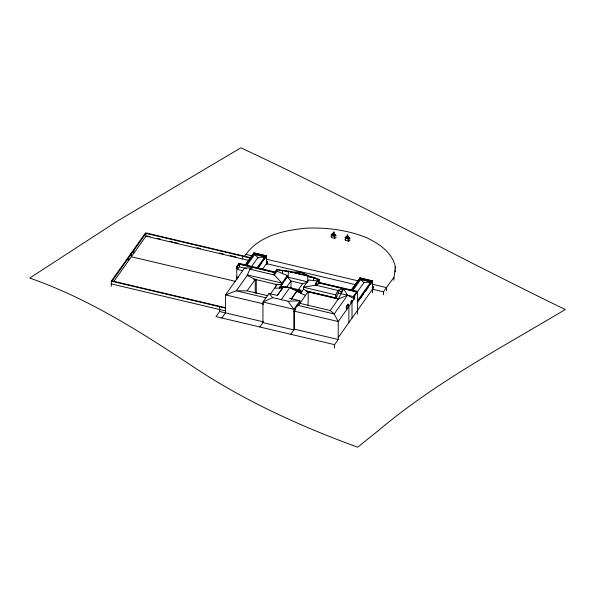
<?xml version="1.0" encoding="UTF-8"?>
<svg xmlns="http://www.w3.org/2000/svg" width="595" height="595" viewBox="0 0 595 595"><rect width="100%" height="100%" fill="white"/><g stroke="black" fill="none" stroke-linecap="round" stroke-linejoin="round"><path stroke-width="0.89" d="M275.968 286.158L275.968 284.336M393.771 280.252L395.303 266.612C392.06 252.087 378.903 243.623 366.356 237.576C347.272 229.96 326.692 227.327 306.239 228.175C283.532 230.347 257.657 235.955 244.456 256.49M347.108 236.669C346.997 235.977 347.272 233.448 347.621 235.375M333.17 232.742C333.252 239.874 335.632 228.116 333.2 233.099M347.911 235.293L347.77 236.661A0.833 0.588 45.3 0 1 347.815 236.922C348.685 238.409 346.379 237.539 347.071 236.676M290.762 334.293L294.399 329.169L294.399 311.17L297.173 305.205L299.947 303.346L330.21 310.501L334.212 313.959L338.22 321.531L338.22 339.529L334.583 344.654L334.583 348.135M262.938 304.603L263.466 303.859L225.498 294.882L236.297 290.814L247.178 275.478L249.863 269.185L252.54 267.326L252.54 267.914L244.515 268.07L225.498 294.882L225.498 312.881L221.861 318.005M337.045 296.221L335.729 298.08L335.729 294.882L337.923 290.42L343.672 288.865L347.525 295.194L354.3 298.854L354.3 296.035L357.595 291.394L319.084 282.566L356.769 291.788L354.613 295.432M308.054 305.592L308.284 291.468L335.729 297.954M335.491 298.407L338.265 293.038L338.265 290.152L341.091 291.877L341.091 293.707L338.317 299.077L308.054 291.922M338.265 293.038L341.091 293.707L343.672 288.865L341.091 291.877M111.295 286.396L111.295 281.145L145.559 232.831L250.54 257.65M251.105 258.23L145.954 233.374L112.239 280.922L225.773 307.756L225.498 308.143L111.295 281.145M128.051 260.283L129.1 258.803M113.831 281.435L145.954 236.133L145.954 233.374M236.773 279.806L236.773 266.478L239.019 263.317L275.24 272.16M237.427 269.498L237.427 266.634L239.309 263.979L239.309 266.843L237.427 269.498L242.626 270.732M245.4 264.857L253.909 252.86L266.486 255.835L266.486 264.18L267.133 264.329M245.549 264.946L254.013 253.009L266.225 255.895L266.225 256.609L254.013 253.723L246.077 264.916M246.732 265.638L254.608 254.534L264.827 256.951L256.951 268.055M219.644 306.76L219.644 311.497L216.007 316.622L334.583 344.654M251.566 266.515L257.94 257.523L264.827 256.951L263.102 257.271M257.761 267.832L266.225 255.895M257.628 268.323L266.486 255.835M258.818 267.058L261.465 263.325M263.585 260.342L265.697 257.36M266.24 297.894L236.297 290.814L247.104 290.851L255.21 279.427L247.178 275.478M266.486 263.399L267.579 261.859L266.828 261.688L266.828 262.462M262.313 269.505L266.486 263.63L355.408 284.655M266.85 263.667L267.579 261.859M274.131 274.927L274.131 273.403L277.002 269.349L282.67 270.695L282.67 270.234L288.374 271.58L288.374 271.164L307.89 275.775L307.697 276.467L314.852 278.11M276.995 271.186L287.311 275.545L287.311 277.032L280.587 286.507L279.419 287.259L279.419 288.099L281.948 284.536L281.948 283.101L274.317 274.964L274.317 273.447L276.995 269.661L276.995 271.186L274.317 274.964L249.863 269.185M282.476 273.626L282.67 270.234M282.67 270.695L276.809 269.624M291.372 299.263L296.942 290.881L289.869 287.504L282.781 287.534L277.203 295.388L269.022 293.454L262.938 302.022L262.938 322.602L293.87 329.913L293.87 309.333L299.954 300.772L289.601 298.318M270.532 293.885L277.114 284.611L281.948 284.536L277.114 284.611L253.425 279.003M288.181 277.575L288.374 271.164M288.374 271.58L282.476 270.502M287.311 275.545L281.948 283.101L247.178 274.883M290.472 272.302L290.739 271.922L285.035 270.576L285.035 271.164M277.709 295.194L279.226 293.052M280.245 291.624L282.268 288.768M259.829 326.982L263.466 321.858L219.644 311.497M299.084 274.243L300.668 272.012L310.419 276.831L300.505 272.235L292.517 272.406M281.249 299.649L289.869 287.504M331.787 237.435L331.653 235.523L332.761 233.954L335.498 234.601L334.383 236.17L334.383 238.275L332.33 237.792M291.372 298.742L296.95 290.881M334.383 238.275L334.524 235.977A1.101 0.64 0 0 0 335.959 235.627A1.101 0.64 0 0 0 335.357 234.794M307.697 282.194L307.89 275.775M307.719 282.298L302.565 283.733L298.385 289.639L301.858 291.535L300.691 292.286L296.942 291.401L305.525 295.484M309.988 276.965L310.255 276.578L315.789 277.887L315.789 278.475M317.678 280.929L308.582 280.022L303.45 287.251L303.45 289.289L300.691 293.186L300.691 292.286M307.89 276.199L313.602 277.545L313.416 280.907M313.602 277.545L313.416 278.274L318.898 279.568L318.898 283.012L317.916 284.388M345.569 238.35L346.684 236.78L349.414 237.427L348.306 238.997L348.306 241.101L345.569 240.454L345.569 238.35L348.306 238.997M293.87 311.914L295.321 309.869M299.025 304.647L308.284 291.468M345.569 240.454L345.71 238.156A1.101 0.64 0 0 1 345.107 237.323A1.101 0.64 0 0 1 346.543 236.974M337.923 290.42L315.655 285.154L315.655 283.629L318.593 279.494M313.602 278.006L319.084 279.3L315.655 283.629M316.637 283.778L315.655 285.154L303.45 287.251L335.729 294.882M348.306 241.101L348.439 238.803A1.101 0.64 0 0 0 349.882 238.454A1.101 0.64 0 0 0 349.28 237.621M330.21 310.501L338.548 298.742L305.867 291.022M351.4 289.914L359.908 277.917L372.485 280.892L372.485 292.874M351.548 290.003L360.02 278.066L372.232 280.952L370.112 284.655M352.084 289.973L360.02 278.78L360.02 278.066M352.731 290.695L360.607 279.591L370.826 282.008L357.179 301.249M348.477 304.261L346.937 306.432L346.937 309.244L346.342 309.103L346.342 306.291L347.882 304.119L348.477 304.261L348.477 307.072M354.3 298.854L353.839 298.742L353.839 295.923L356.769 291.788M357.037 292.324L363.947 282.58L370.826 282.008L369.108 282.335M352.002 300.416L350.998 303.011L350.998 301.323L352.002 300.416L352.002 318.124M372.232 280.952L357.424 302.126M372.485 280.892L357.416 301.844L357.416 302.565M360.585 298.088L363.233 294.354M365.352 291.372L368 287.638M372.485 288.463L373.578 286.924L372.879 286.983M338.22 337.551L373.578 287.697L373.578 286.924M383.448 294.837L383.448 291.825L393.771 277.493M279.419 288.099L280.587 286.507L286.783 286.894L290.97 280.996L302.565 283.733M272.681 297.626L262.945 302.022L293.87 309.333L288.047 301.256L272.681 297.626L269.022 293.454M338.317 299.077L347.525 295.194L353.839 296.689L354.181 296.198M225.498 294.882L227.297 294.547M288.047 301.256L299.954 300.772L299.947 303.346M290.903 272.22L300.668 272.012M274.592 288.173L281.941 288.062M341.091 293.707L347.525 295.194L334.212 313.959L297.173 305.205L297.173 306.574M331.653 235.523L334.383 236.17M372.485 281.606L359.908 278.639L359.908 277.917M360.02 278.78L372.232 281.673M245.958 254.363L252.265 255.85M266.679 259.256L358.547 280.974M372.054 284.172L386.467 287.578L386.467 290.583M147.359 236.022L150.066 236.654M157.281 238.364L159.988 239.004M169.902 241.347L172.61 241.987M174.417 242.41L178.024 243.266M196.96 247.743L200.567 248.598M219.503 253.068L223.11 253.924M230.325 255.627L235.732 256.906M372.485 289.237L383.448 291.825M145.954 236.133L249.417 260.595M288.181 271.432L307.697 276.043M286.269 271.313L287.95 271.707M238.655 263.823L275.024 272.421M239.309 264.195L275.009 272.636M356.769 291.959L318.898 283.012L315.967 285.228L316.005 283.146M238.655 265.236L239.309 265.385M307.697 281.851L287.311 277.032L290.97 280.996L290.97 288.285M239.309 266.843L246.293 268.494M236.773 266.478L237.427 266.634M236.773 267.891L237.427 268.048M353.839 295.923L354.3 296.035M285.176 286.515L300.802 290.204M280.587 286.507L285.905 287.764M292.108 289.237L301.858 291.535M236.773 277.025L238.446 277.419M279.419 287.259L282.774 288.054L282.774 287.526M130.669 253.827L131.339 253.983L131.339 256.75L235.427 281.353M346.342 306.291L346.937 306.432M247.104 290.851L267.973 295.789M294.399 311.17L338.22 321.531L354.702 298.288L354.702 295.462M111.295 283.912L225.498 310.91M294.399 329.169L338.22 339.529M303.45 289.289L308.284 291.587M360.607 279.591L363.947 282.58M254.608 254.534L257.94 257.523L257.94 258.237M395.303 266.612L395.303 268.382M395.303 270.152L395.303 271.915M357.595 291.394L357.595 310.233M357.424 310.471L357.424 314.108M348.893 306.485L348.893 322.505M319.084 279.3L319.084 282.566M310.255 276.578L310.255 277.054M290.739 271.922L290.739 272.443M256.281 279.68L256.281 293.357M255.21 279.427L255.21 293.104M254.013 253.009L254.013 253.723M242.671 256.237L242.671 259.004M133.778 250.547L133.778 253.306M335.811 237.108A1.101 0.64 0 0 1 335.818 237.881A1.101 0.64 0 0 1 334.524 238.082M331.192 237.093A1.101 0.64 0 0 1 331.333 236.46M331.787 235.33A1.101 0.64 0 0 1 331.184 234.497A1.101 0.64 0 0 1 332.627 234.147M349.525 239.815A1.101 0.64 0 0 1 349.815 240.633A1.101 0.64 0 0 1 348.439 240.908M345.256 240.06A1.101 0.64 0 0 1 345.45 239.168M334.048 234.393A1.257 0.729 0 0 1 334.509 235.553A1.257 0.729 0 0 1 332.464 235.404A1.257 0.729 0 0 1 333.401 234.341M347.651 237.167A1.257 0.729 0 0 1 348.558 238.275A1.257 0.729 0 0 1 346.439 238.283A1.257 0.729 0 0 1 347.316 237.167M378.227 430.706L357.684 447.195C300.222 426.243 244.322 400.837 193.33 366.81C141.55 332.441 88.811 298.653 29.75 278.066L117.111 221.258L240.863 147.805C350.381 198.916 456.566 256.72 565.25 309.519C501.488 347.659 435.28 382.488 378.227 430.706M333.148 234.214L333.133 234.199A1.257 0.729 0 0 0 332.813 235.427A1.257 0.729 0 0 0 334.821 234.936A1.257 0.729 0 0 0 333.081 234.177M346.736 238.253A1.257 0.729 0 0 0 348.744 237.762A1.257 0.729 0 0 0 347.004 237.003A1.257 0.729 0 0 0 346.736 238.253"/></g></svg>
